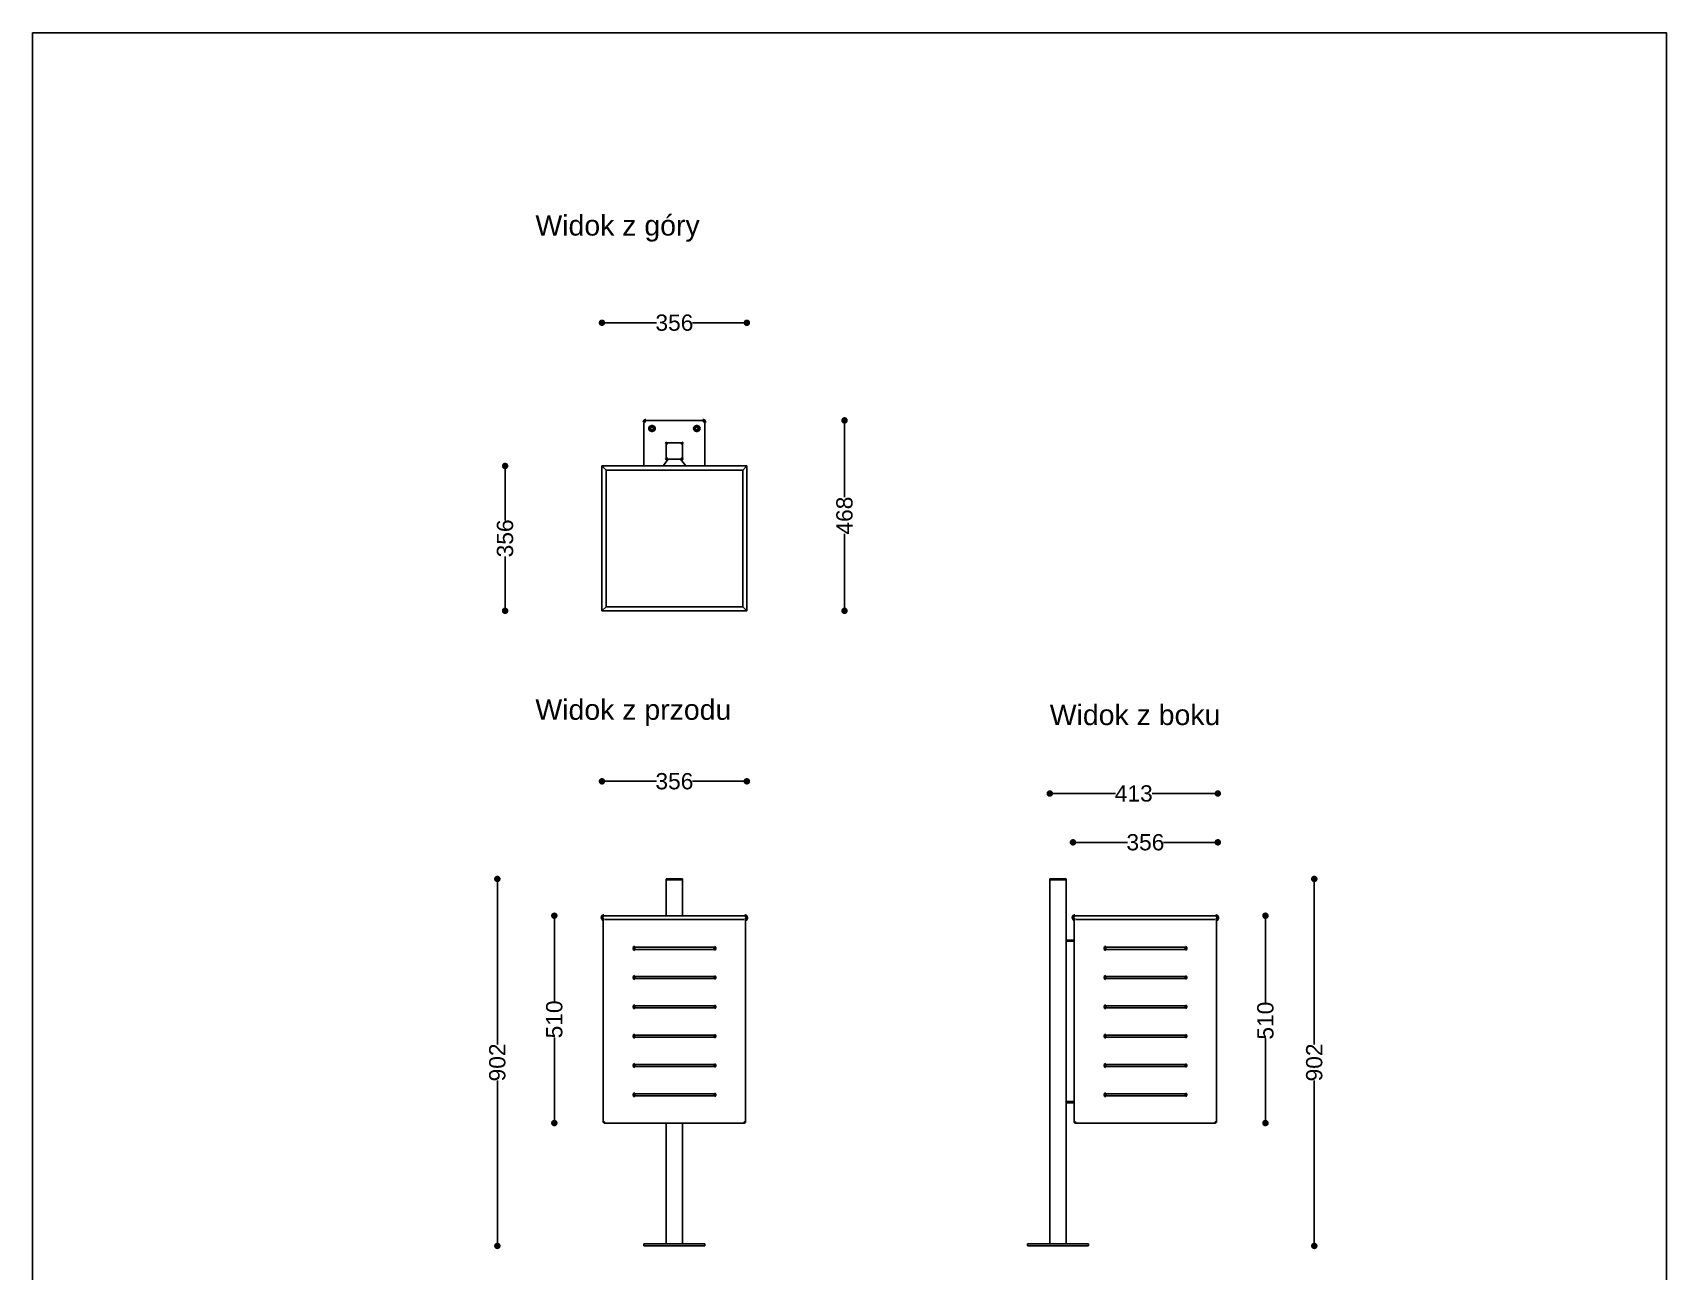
# Model space of a CAD drawing. Header units: millimetres. Extents: x 22206 to 32563, y 11815 to 17262.
# Drawn here: x 28549 to 32563, y 14217 to 17262 of the extents above; entities that cross this region are included whole.
import ezdxf

# ---------------------------------------------------------------- set-up
doc = ezdxf.new("R2010")
doc.units = ezdxf.units.MM
doc.header["$LTSCALE"] = 3
doc.layers.add('Krawędzie widoczneARTUR', color=7, linetype='Continuous', lineweight=50)
doc.styles.get("Standard").update_dxf_attribs({"font": 'arial.ttf'})
doc.dimstyles.get("Standard").update_dxf_attribs({"dimtxt": 0.18, "dimasz": 0.18, "dimexe": 0.18, "dimexo": 0.0625, "dimgap": 0.09, "dimtad": 0, "dimtih": 1, "dimtoh": 1, "dimdec": 4, "dimzin": 0, "dimdsep": 46, "dimtxsty": 'Standard', "dimcen": 0.09, "dimadec": 0, "dimazin": 0, "dimtfac": 1, "dimtdec": 4, "dimtofl": 0, "dimtmove": 0, "dimatfit": 3, "dimfxl": 1, "dimtolj": 1, "dimtzin": 0, "dimarcsym": 0})

# ---------------------------------------------------------------- blocks, each defined once
blk = doc.blocks.new('_Dot')
at = {"color": 0, "linetype": 'ByBlock', "lineweight": -2}
blk.add_line((-0.5, 0), (-1, 0), dxfattribs=at)
at = {"color": 0, "linetype": 'ByBlock', "const_width": 0.5}
blk.add_lwpolyline([(-0.25, 0, 1), (0.25, 0, 1)], format="xyb", close=True, dxfattribs=at)
blk = doc.blocks.new('*D27')
at = {"color": 0, "lineweight": -2, "transparency": 16777216}
for p, q in [((29830.7, 15075.5), (29830.7, 14880.9)), ((29830.7, 14597.9), (29830.7, 14792.5))]:
    blk.add_line(p, q, dxfattribs=at)
at = {"layer": 'Defpoints', "color": 0, "transparency": 16777216}
for p in [(29952.7, 15091.5), (29830.7, 14581.9), (29954.1, 14581.9)]:
    blk.add_point(p, dxfattribs=at)
at = {"color": 0, "lineweight": -2, "transparency": 16777216, "xscale": 16, "yscale": 16, "zscale": 16}
for p, rotation in [((29830.7, 15091.5), 90), ((29830.7, 14581.9), 270)]:
    blk.add_blockref('_Dot', p, dxfattribs=dict(at, rotation=rotation))
at = {"color": 0, "transparency": 16777216, "insert": (29830.7, 14836.7), "char_height": 40, "attachment_point": 5, "rotation": 90}
blk.add_mtext('\\A1;510', dxfattribs=at)
blk = doc.blocks.new('*D28')
at = {"color": 0, "lineweight": -2, "transparency": 16777216}
for p, q in [((29690.7, 15165.9), (29690.7, 14775)), ((29690.7, 14295.9), (29690.7, 14686.8))]:
    blk.add_line(p, q, dxfattribs=at)
at = {"layer": 'Defpoints', "color": 0, "transparency": 16777216}
for p in [(30085.7, 15181.9), (29690.7, 14279.9), (30085.7, 14279.9)]:
    blk.add_point(p, dxfattribs=at)
at = {"color": 0, "lineweight": -2, "transparency": 16777216, "xscale": 16, "yscale": 16, "zscale": 16}
for p, rotation in [((29690.7, 15181.9), 90), ((29690.7, 14279.9), 270)]:
    blk.add_blockref('_Dot', p, dxfattribs=dict(at, rotation=rotation))
at = {"color": 0, "transparency": 16777216, "insert": (29690.7, 14730.9), "char_height": 40, "attachment_point": 5, "rotation": 90}
blk.add_mtext('\\A1;902', dxfattribs=at)
blk = doc.blocks.new('*D29')
at = {"color": 0, "lineweight": -2, "transparency": 16777216}
for p, q in [((29963.7, 15421.9), (30081.4, 15421.9)), ((30287.7, 15421.9), (30170, 15421.9))]:
    blk.add_line(p, q, dxfattribs=at)
at = {"layer": 'Defpoints', "color": 0, "transparency": 16777216}
for p in [(29947.7, 15421.9), (29947.7, 15086.5), (30303.7, 15087)]:
    blk.add_point(p, dxfattribs=at)
at = {"color": 0, "lineweight": -2, "transparency": 16777216, "xscale": 16, "yscale": 16, "zscale": 16, "rotation": 180}
blk.add_blockref('_Dot', (29947.7, 15421.9), dxfattribs=at)
at = {"color": 0, "lineweight": -2, "transparency": 16777216, "xscale": 16, "yscale": 16, "zscale": 16}
blk.add_blockref('_Dot', (30303.7, 15421.9), dxfattribs=at)
at = {"color": 0, "transparency": 16777216, "insert": (30125.7, 15421.9), "char_height": 40, "attachment_point": 5}
blk.add_mtext('\\A1;356', dxfattribs=at)
blk = doc.blocks.new('*D30')
at = {"color": 0, "lineweight": -2, "transparency": 16777216}
for p, q in [((29963.7, 16549), (30081.5, 16549)), ((30287.7, 16549), (30170, 16549))]:
    blk.add_line(p, q, dxfattribs=at)
at = {"layer": 'Defpoints', "color": 0, "transparency": 16777216}
for p in [(30303.7, 16549), (29947.7, 15841), (30303.7, 15841)]:
    blk.add_point(p, dxfattribs=at)
at = {"color": 0, "lineweight": -2, "transparency": 16777216, "xscale": 16, "yscale": 16, "zscale": 16, "rotation": 180}
blk.add_blockref('_Dot', (29947.7, 16549), dxfattribs=at)
at = {"color": 0, "lineweight": -2, "transparency": 16777216, "xscale": 16, "yscale": 16, "zscale": 16}
blk.add_blockref('_Dot', (30303.7, 16549), dxfattribs=at)
at = {"color": 0, "transparency": 16777216, "insert": (30125.7, 16549), "char_height": 40, "attachment_point": 5}
blk.add_mtext('\\A1;356', dxfattribs=at)
blk = doc.blocks.new('*D31')
at = {"color": 0, "lineweight": -2, "transparency": 16777216}
for p, q in [((29709.7, 16181), (29709.7, 16063.3)), ((29709.7, 15857), (29709.7, 15974.8))]:
    blk.add_line(p, q, dxfattribs=at)
at = {"layer": 'Defpoints', "color": 0, "transparency": 16777216}
for p in [(29947.7, 16197), (29709.7, 15841), (29947.7, 15841)]:
    blk.add_point(p, dxfattribs=at)
at = {"color": 0, "lineweight": -2, "transparency": 16777216, "xscale": 16, "yscale": 16, "zscale": 16}
for p, rotation in [((29709.7, 16197), 90), ((29709.7, 15841), 270)]:
    blk.add_blockref('_Dot', p, dxfattribs=dict(at, rotation=rotation))
at = {"color": 0, "transparency": 16777216, "insert": (29709.7, 16019), "char_height": 40, "attachment_point": 5, "rotation": 90}
blk.add_mtext('\\A1;356', dxfattribs=at)
blk = doc.blocks.new('*D32')
at = {"color": 0, "lineweight": -2, "transparency": 16777216}
for p, q in [((31578, 15075.5), (31578, 14877.8)), ((31578, 14597.9), (31578, 14789.4))]:
    blk.add_line(p, q, dxfattribs=at)
at = {"layer": 'Defpoints', "color": 0, "transparency": 16777216}
for p in [(31456, 15091.5), (31454.5, 14581.9), (31578, 14581.9)]:
    blk.add_point(p, dxfattribs=at)
at = {"color": 0, "lineweight": -2, "transparency": 16777216, "xscale": 16, "yscale": 16, "zscale": 16}
for p, rotation in [((31578, 15091.5), 90), ((31578, 14581.9), 270)]:
    blk.add_blockref('_Dot', p, dxfattribs=dict(at, rotation=rotation))
at = {"color": 0, "transparency": 16777216, "insert": (31578, 14833.6), "char_height": 40, "attachment_point": 5, "rotation": 90}
blk.add_mtext('\\A1;510', dxfattribs=at)
blk = doc.blocks.new('*D33')
at = {"color": 0, "lineweight": -2, "transparency": 16777216}
for p, q in [((31698, 15165.9), (31698, 14775)), ((31698, 14295.9), (31698, 14686.8))]:
    blk.add_line(p, q, dxfattribs=at)
at = {"layer": 'Defpoints', "color": 0, "transparency": 16777216}
for p in [(31088, 15181.9), (31088, 14279.9), (31698, 14279.9)]:
    blk.add_point(p, dxfattribs=at)
at = {"color": 0, "lineweight": -2, "transparency": 16777216, "xscale": 16, "yscale": 16, "zscale": 16}
for p, rotation in [((31698, 15181.9), 90), ((31698, 14279.9), 270)]:
    blk.add_blockref('_Dot', p, dxfattribs=dict(at, rotation=rotation))
at = {"color": 0, "transparency": 16777216, "insert": (31698, 14730.9), "char_height": 40, "attachment_point": 5, "rotation": 90}
blk.add_mtext('\\A1;902', dxfattribs=at)
blk = doc.blocks.new('*D34')
at = {"color": 0, "lineweight": -2, "transparency": 16777216}
for p, q in [((31121, 15271.9), (31238.7, 15271.9)), ((31444.9, 15271.9), (31327.2, 15271.9))]:
    blk.add_line(p, q, dxfattribs=at)
at = {"layer": 'Defpoints', "color": 0, "transparency": 16777216}
for p in [(31105, 15271.9), (31105, 15087), (31460.9, 15087)]:
    blk.add_point(p, dxfattribs=at)
at = {"color": 0, "lineweight": -2, "transparency": 16777216, "xscale": 16, "yscale": 16, "zscale": 16, "rotation": 180}
blk.add_blockref('_Dot', (31105, 15271.9), dxfattribs=at)
at = {"color": 0, "lineweight": -2, "transparency": 16777216, "xscale": 16, "yscale": 16, "zscale": 16}
blk.add_blockref('_Dot', (31460.9, 15271.9), dxfattribs=at)
at = {"color": 0, "transparency": 16777216, "insert": (31283, 15271.9), "char_height": 40, "attachment_point": 5}
blk.add_mtext('\\A1;356', dxfattribs=at)
blk = doc.blocks.new('*D35')
at = {"color": 0, "lineweight": -2, "transparency": 16777216}
for p, q in [((31064, 15391.9), (31209.4, 15391.9)), ((31444.9, 15391.9), (31299.5, 15391.9))]:
    blk.add_line(p, q, dxfattribs=at)
at = {"layer": 'Defpoints', "color": 0, "transparency": 16777216}
for p in [(31048, 15391.9), (31048, 15087), (31460.9, 15087)]:
    blk.add_point(p, dxfattribs=at)
at = {"color": 0, "lineweight": -2, "transparency": 16777216, "xscale": 16, "yscale": 16, "zscale": 16, "rotation": 180}
blk.add_blockref('_Dot', (31048, 15391.9), dxfattribs=at)
at = {"color": 0, "lineweight": -2, "transparency": 16777216, "xscale": 16, "yscale": 16, "zscale": 16}
blk.add_blockref('_Dot', (31460.9, 15391.9), dxfattribs=at)
at = {"color": 0, "transparency": 16777216, "insert": (31254.4, 15391.9), "char_height": 40, "attachment_point": 5}
blk.add_mtext('\\A1;413', dxfattribs=at)
blk = doc.blocks.new('*D39')
at = {"color": 0, "lineweight": -2, "transparency": 16777216}
for p, q in [((30543.7, 16293), (30543.7, 16120.2)), ((30543.7, 15857), (30543.7, 16029.9))]:
    blk.add_line(p, q, dxfattribs=at)
at = {"layer": 'Defpoints', "color": 0, "transparency": 16777216}
for p in [(30125.7, 16309), (30125.7, 15841), (30543.7, 15841)]:
    blk.add_point(p, dxfattribs=at)
at = {"color": 0, "lineweight": -2, "transparency": 16777216, "xscale": 16, "yscale": 16, "zscale": 16}
for p, rotation in [((30543.7, 16309), 90), ((30543.7, 15841), 270)]:
    blk.add_blockref('_Dot', p, dxfattribs=dict(at, rotation=rotation))
at = {"color": 0, "transparency": 16777216, "insert": (30543.7, 16075), "char_height": 40, "attachment_point": 5, "rotation": 90}
blk.add_mtext('\\A1;468', dxfattribs=at)

msp = doc.modelspace()

# ---------------------------------------------------------------- linework, layer by layer
msp.add_lwpolyline([(28548.9, 17262), (32563, 17262), (32563, 11814.5), (28548.9, 11814.5)], close=True)
at = {"layer": 'Krawędzie widoczneARTUR', "lineweight": 25}
for p, q in [((30050.7, 16197), (30050.7, 16304)), ((30055.7, 16309), (30195.7, 16309)), ((30200.7, 16304), (30200.7, 16197)), ((30105.6, 16216.4), (30105.6, 16251.6)), ((30105.7, 16216.5), (30105.7, 16251.5)), ((30108.1, 16254.1), (30143.3, 16254.1)), ((30108.2, 16254), (30143.2, 16254)), ((30145.7, 16251.5), (30145.7, 16216.5)), ((30145.8, 16251.6), (30145.8, 16216.4)), ((29947.7, 16197), (29957.7, 16187)), ((29947.7, 16197), (29947.7, 15841)), ((29957.7, 16187), (29947.7, 16197)), ((30303.7, 16197), (29947.7, 16197)), ((29957.7, 16187), (29957.7, 15851)), ((30293.7, 16187), (29957.7, 16187)), ((30110.7, 16214), (30098, 16197)), ((30110.6, 16213.9), (30108.1, 16213.9)), ((30143.2, 16214), (30108.2, 16214)), ((30153.5, 16197), (30140.7, 16214)), ((30143.3, 16213.9), (30140.8, 16213.9)), ((30293.7, 16187), (30303.7, 16197)), ((30303.7, 16197), (30293.7, 16187)), ((30293.7, 15851), (30293.7, 16187)), ((30303.7, 15841), (30303.7, 16197)), ((29947.7, 15841), (29957.7, 15851)), ((29957.7, 15851), (29947.7, 15841)), ((30303.7, 15841), (29947.7, 15841)), ((30293.7, 15851), (29957.7, 15851)), ((30293.7, 15851), (30303.7, 15841)), ((30303.7, 15841), (30293.7, 15851)), ((30105.7, 15181.9), (30108.2, 15181.9)), ((30105.7, 15179.9), (30105.7, 15181.9)), ((30105.7, 15179.9), (30108.2, 15179.9)), ((30105.7, 15091.5), (30105.7, 15179.9)), ((30108.2, 15179.9), (30105.7, 15179.9)), ((30143.2, 15181.9), (30108.2, 15181.9)), ((30143.2, 15179.9), (30108.2, 15179.9)), ((30108.2, 15179.9), (30143.2, 15179.9)), ((30143.2, 15181.9), (30145.7, 15181.9)), ((30143.2, 15179.9), (30145.7, 15179.9)), ((30145.7, 15179.9), (30143.2, 15179.9)), ((30145.7, 15179.9), (30145.7, 15181.9)), ((30145.7, 15091.5), (30145.7, 15179.9)), ((31048, 15181.9), (31050.5, 15181.9)), ((31048, 15179.9), (31048, 15181.9)), ((31048, 15179.9), (31050.5, 15179.9)), ((31048, 14284.9), (31048, 15179.9)), ((31050.5, 15179.9), (31048, 15179.9)), ((31085.5, 15181.9), (31050.5, 15181.9)), ((31085.5, 15179.9), (31050.5, 15179.9)), ((31050.5, 15179.9), (31085.5, 15179.9)), ((31085.5, 15181.9), (31088, 15181.9)), ((31085.5, 15179.9), (31088, 15179.9)), ((31088, 15179.9), (31085.5, 15179.9)), ((31088, 15179.9), (31088, 15181.9)), ((31088, 14284.9), (31088, 15179.9)), ((29950.7, 14585.3), (29950.7, 15081.9)), ((30298.7, 15091.5), (29952.7, 15091.5)), ((30297.3, 15081.9), (29954.1, 15081.9)), ((30300.7, 15081.9), (30300.7, 14585.3)), ((31108, 14585.3), (31108, 15081.9)), ((31110, 15091.5), (31456, 15091.5)), ((31111.4, 15081.9), (31454.5, 15081.9)), ((31458, 15081.9), (31458, 14585.3)), ((30028.2, 15013.9), (30223.2, 15013.9)), ((31088, 15031.8), (31108, 15031.8)), ((31108, 15028.8), (31088, 15028.8)), ((31185.5, 15013.9), (31380.5, 15013.9)), ((30223.2, 15008.9), (30028.2, 15008.9)), ((31380.5, 15008.9), (31185.5, 15008.9)), ((30028.2, 14941.9), (30223.2, 14941.9)), ((30223.2, 14936.9), (30028.2, 14936.9)), ((31185.5, 14941.9), (31380.5, 14941.9)), ((31380.5, 14936.9), (31185.5, 14936.9)), ((30028.2, 14869.9), (30223.2, 14869.9)), ((30223.2, 14864.9), (30028.2, 14864.9)), ((31185.5, 14869.9), (31380.5, 14869.9)), ((31380.5, 14864.9), (31185.5, 14864.9)), ((30028.2, 14797.9), (30223.2, 14797.9)), ((30223.2, 14792.9), (30028.2, 14792.9)), ((31185.5, 14797.9), (31380.5, 14797.9)), ((31380.5, 14792.9), (31185.5, 14792.9)), ((30028.2, 14725.9), (30223.2, 14725.9)), ((30223.2, 14720.9), (30028.2, 14720.9)), ((31185.5, 14725.9), (31380.5, 14725.9)), ((31380.5, 14720.9), (31185.5, 14720.9)), ((30028.2, 14653.9), (30223.2, 14653.9)), ((31185.5, 14653.9), (31380.5, 14653.9)), ((30223.2, 14648.9), (30028.2, 14648.9)), ((31088, 14635), (31108, 14635)), ((31108, 14632), (31088, 14632)), ((31380.5, 14648.9), (31185.5, 14648.9)), ((29954.1, 14585.3), (29950.7, 14585.3)), ((29954.1, 14585.3), (29954.1, 14583.3)), ((29954.3, 14583.3), (29954.1, 14583.3)), ((29954.1, 14582.9), (29954.3, 14582.9)), ((29954.1, 14582.9), (29954.1, 14581.9)), ((29954.1, 14581.9), (29954.5, 14581.9)), ((30296.9, 14581.9), (29954.5, 14581.9)), ((30105.7, 14284.9), (30105.7, 14581.9)), ((30145.7, 14284.9), (30145.7, 14581.9)), ((30296.9, 14581.9), (30297.3, 14581.9)), ((30297.3, 14582.9), (30297.1, 14582.9)), ((30297.3, 14583.3), (30297.2, 14583.3)), ((30297.3, 14583.3), (30297.3, 14585.3)), ((30300.7, 14585.3), (30297.3, 14585.3)), ((30297.3, 14582.9), (30297.3, 14581.9)), ((31108, 14583.3), (31108, 14585.3)), ((31111.4, 14585.3), (31108, 14585.3)), ((31109, 14583.3), (31108, 14583.3)), ((31109, 14585.3), (31109, 14583.3)), ((31111.4, 14583.3), (31109, 14583.3)), ((31109.3, 14582.9), (31109.3, 14581.9)), ((31111.4, 14582.9), (31109.3, 14582.9)), ((31111.4, 14581.9), (31109.3, 14581.9)), ((31111.4, 14585.3), (31111.4, 14582.9)), ((31111.4, 14582.9), (31111.4, 14581.9)), ((31454.2, 14581.9), (31111.4, 14581.9)), ((31454.2, 14581.9), (31454.5, 14581.9)), ((31454.5, 14582.9), (31454.4, 14582.9)), ((31458, 14585.3), (31454.5, 14585.3)), ((31454.5, 14582.9), (31454.5, 14584)), ((31454.5, 14582.9), (31454.5, 14582.9)), ((31454.5, 14582.9), (31454.5, 14581.9)), ((30050.7, 14284.9), (30055.7, 14284.9)), ((30050.7, 14279.9), (30050.7, 14284.9)), ((30055.7, 14279.9), (30050.7, 14279.9)), ((30195.7, 14284.9), (30055.7, 14284.9)), ((30055.7, 14279.9), (30195.7, 14279.9)), ((30195.7, 14284.9), (30200.7, 14284.9)), ((30200.7, 14279.9), (30195.7, 14279.9)), ((30200.7, 14279.9), (30200.7, 14284.9)), ((30993, 14284.9), (30998, 14284.9)), ((30993, 14279.9), (30993, 14284.9)), ((30998, 14279.9), (30993, 14279.9)), ((31138, 14284.9), (30998, 14284.9)), ((30998, 14279.9), (31138, 14279.9)), ((31138, 14284.9), (31143, 14284.9)), ((31143, 14279.9), (31138, 14279.9)), ((31143, 14284.9), (31143, 14279.9))]:
    msp.add_line(p, q, dxfattribs=at)
at = {"layer": 'Krawędzie widoczneARTUR'}
for centre in [(30070.7, 16289), (30180.7, 16289)]:
    msp.add_circle(centre, 5.5, dxfattribs=at)
for centre, radius, start, end in [((30055.7, 16304), 5, 90, 180), ((30195.7, 16304), 5, 0, 90), ((30108.1, 16251.6), 2.5, 90, 180), ((30108.2, 16251.5), 2.5, 90, 180), ((30143.2, 16251.5), 2.5, 0, 90), ((30143.3, 16251.6), 2.5, 360, 90), ((30108.1, 16216.4), 2.5, 180, 270), ((30108.2, 16216.5), 2.5, 180, 270), ((30143.2, 16216.5), 2.5, 270, 0), ((30143.3, 16216.4), 2.5, 270, 0), ((29952.7, 15086.5), 5, 90, 258.4486), ((29952.7, 15086.5), 5, 90, 258.4486), ((30298.7, 15086.5), 5, 281.5514, 90), ((30298.7, 15086.5), 5, 281.5514, 90), ((31110, 15086.5), 5, 90, 258.4486), ((31110, 15086.5), 5, 90, 258.4486), ((31456, 15086.5), 5, 281.5514, 90), ((31456, 15086.5), 5, 281.5514, 90), ((30028.2, 15011.4), 2.5, 90, 270), ((30223.2, 15011.4), 2.5, 270, 90), ((31185.5, 15011.4), 2.5, 90, 270), ((31380.5, 15011.4), 2.5, 270, 90), ((30028.2, 14939.4), 2.5, 90, 270), ((30223.2, 14939.4), 2.5, 270, 90), ((31185.5, 14939.4), 2.5, 90, 270), ((31380.5, 14939.4), 2.5, 270, 90), ((30028.2, 14867.4), 2.5, 90, 270), ((30223.2, 14867.4), 2.5, 270, 90), ((31185.5, 14867.4), 2.5, 90, 270), ((31380.5, 14867.4), 2.5, 270, 90), ((30028.2, 14795.4), 2.5, 90, 270), ((30223.2, 14795.4), 2.5, 270, 90), ((31185.5, 14795.4), 2.5, 90, 270), ((31380.5, 14795.4), 2.5, 270, 90), ((30028.2, 14723.4), 2.5, 90, 270), ((30223.2, 14723.4), 2.5, 270, 90), ((31185.5, 14723.4), 2.5, 90, 270), ((31380.5, 14723.4), 2.5, 270, 90), ((30028.2, 14651.4), 2.5, 90, 270), ((30223.2, 14651.4), 2.5, 270, 90), ((31185.5, 14651.4), 2.5, 90, 270), ((31380.5, 14651.4), 2.5, 270, 90)]:
    msp.add_arc(centre, radius, start, end, dxfattribs=at)
at = {"layer": 'Krawędzie widoczneARTUR', "lineweight": 25}
for points, knots in [([(29950.7, 14585.3), (29950.7, 14584.2), (29951.4, 14583), (29952.4, 14582.4), (29952.9, 14582.1), (29953.5, 14581.9), (29954.1, 14581.9)], [0, 0, 0, 0, 1.030416, 1.030416, 1.030416, 1.570796, 1.570796, 1.570796, 1.570796]), ([(29951.7, 14585.3), (29951.7, 14584.4), (29952.3, 14583.5), (29953.1, 14583.2), (29953.4, 14583), (29953.8, 14582.9), (29954.1, 14582.9)], [0, 0, 0, 0, 1.12382, 1.12382, 1.12382, 1.570796, 1.570796, 1.570796, 1.570796]), ([(30297.3, 14581.9), (30298.5, 14581.9), (30299.6, 14582.6), (30300.2, 14583.6), (30300.5, 14584.1), (30300.7, 14584.7), (30300.7, 14585.3)], [0, 0, 0, 0, 1.030416, 1.030416, 1.030416, 1.570796, 1.570796, 1.570796, 1.570796]), ([(30299.7, 14585.3), (30299.7, 14584.4), (30299.2, 14583.5), (30298.3, 14583.2), (30298, 14583), (30297.7, 14582.9), (30297.3, 14582.9)], [0, 0, 0, 0, 1.12382, 1.12382, 1.12382, 1.570796, 1.570796, 1.570796, 1.570796]), ([(31454.5, 14585.3), (31454.5, 14584.2), (31454.4, 14583), (31454.3, 14582.4), (31454.3, 14582.1), (31454.2, 14581.9), (31454.2, 14581.9)], [0, 0, 0, 0, 1.030416, 1.030416, 1.030416, 1.570796, 1.570796, 1.570796, 1.570796]), ([(31457, 14585.3), (31457, 14584.4), (31456.4, 14583.5), (31455.6, 14583.2), (31455.3, 14583), (31454.9, 14582.9), (31454.5, 14582.9)], [0, 0, 0, 0, 1.12382, 1.12382, 1.12382, 1.570796, 1.570796, 1.570796, 1.570796])]:
    msp.add_open_spline(points, degree=3, knots=knots, dxfattribs=at)
for points in [[(29954.3, 14582.9), (29954.2, 14583.6), (29954.2, 14584.4), (29954.1, 14585.3)], [(29954.5, 14581.9), (29954.4, 14581.9), (29954.4, 14582.3), (29954.3, 14582.9)], [(30297.1, 14582.9), (30297.1, 14582.3), (30297, 14581.9), (30296.9, 14581.9)], [(30297.3, 14585.3), (30297.2, 14584.4), (30297.2, 14583.6), (30297.1, 14582.9)], [(31454.5, 14581.9), (31455.4, 14581.9), (31456.3, 14582.3), (31457, 14582.9)], [(31457, 14582.9), (31457.6, 14583.6), (31458, 14584.4), (31458, 14585.3)]]:
    msp.add_open_spline(points, degree=3, dxfattribs=at)

# ---------------------------------------------------------------- texts
at = {"char_height": 50, "attachment_point": 1}
for s, width, insert in [('Widok z góry', 1167.306, (29784.2, 16813.3)), ('Widok z przodu', 1167.306, (29784.2, 15623.1)), ('Widok z boku', 1056.226, (31048, 15610.2))]:
    msp.add_mtext_dynamic_manual_height_columns(s, width=width, gutter_width=1, heights=[0], dxfattribs=dict(at, insert=insert))

# ---------------------------------------------------------------- dimensions: what is measured, and where the dimension line sits
for base, p1, p2, picture, middle in [((30303.7, 16549), (29947.7, 15841), (30303.7, 15841), '*D30', (30125.7, 16549)), ((29947.7, 15421.9), (30303.7, 15087), (29947.7, 15086.5), '*D29', (30125.7, 15421.9)), ((31048, 15391.9), (31460.9, 15087), (31048, 15087), '*D35', (31254.4, 15391.9)), ((31105, 15271.9), (31460.9, 15087), (31105, 15087), '*D34', (31283, 15271.9))]:
    dim = msp.add_linear_dim(base=base, p1=p1, p2=p2, dimstyle='Standard', override={"dimtxt": 40, "dimasz": 16, "dimtih": 0, "dimtoh": 0, "dimdec": 0, "dimblk": 'Dot', "dimse1": 1, "dimse2": 1, "dimtdec": 0})
    dim.commit()
    dim.dimension.update_dxf_attribs({"geometry": picture, "text_midpoint": middle})
for base, p1, p2, picture, middle in [((30543.7, 15841), (30125.7, 16309), (30125.7, 15841), '*D39', (30543.7, 16075)), ((29709.7, 15841), (29947.7, 16197), (29947.7, 15841), '*D31', (29709.7, 16019)), ((29690.7, 14279.9), (30085.7, 15181.9), (30085.7, 14279.9), '*D28', (29690.7, 14730.9)), ((31698, 14279.9), (31088, 15181.9), (31088, 14279.9), '*D33', (31698, 14730.9)), ((29830.7, 14581.9), (29952.7, 15091.5), (29954.1, 14581.9), '*D27', (29830.7, 14836.7))]:
    dim = msp.add_linear_dim(base=base, p1=p1, p2=p2, angle=90, dimstyle='Standard', override={"dimtxt": 40, "dimasz": 16, "dimtih": 0, "dimtoh": 0, "dimdec": 0, "dimblk": 'Dot', "dimse1": 1, "dimse2": 1, "dimtdec": 0})
    dim.commit()
    dim.dimension.update_dxf_attribs({"geometry": picture, "text_midpoint": middle})
dim = msp.add_linear_dim(base=(31578, 14581.9), p1=(31456, 15091.5), p2=(31454.5, 14581.9), angle=90, dimstyle='Standard', override={"dimtxt": 40, "dimasz": 16, "dimtih": 0, "dimtoh": 0, "dimdec": 0, "dimblk": 'Dot', "dimse1": 1, "dimse2": 1, "dimtdec": 0})
dim.commit()
dim.dimension.update_dxf_attribs({"geometry": '*D32', "text_midpoint": (31578, 14833.6), "dimtype": 160})

doc.saveas('drawing.dxf')
